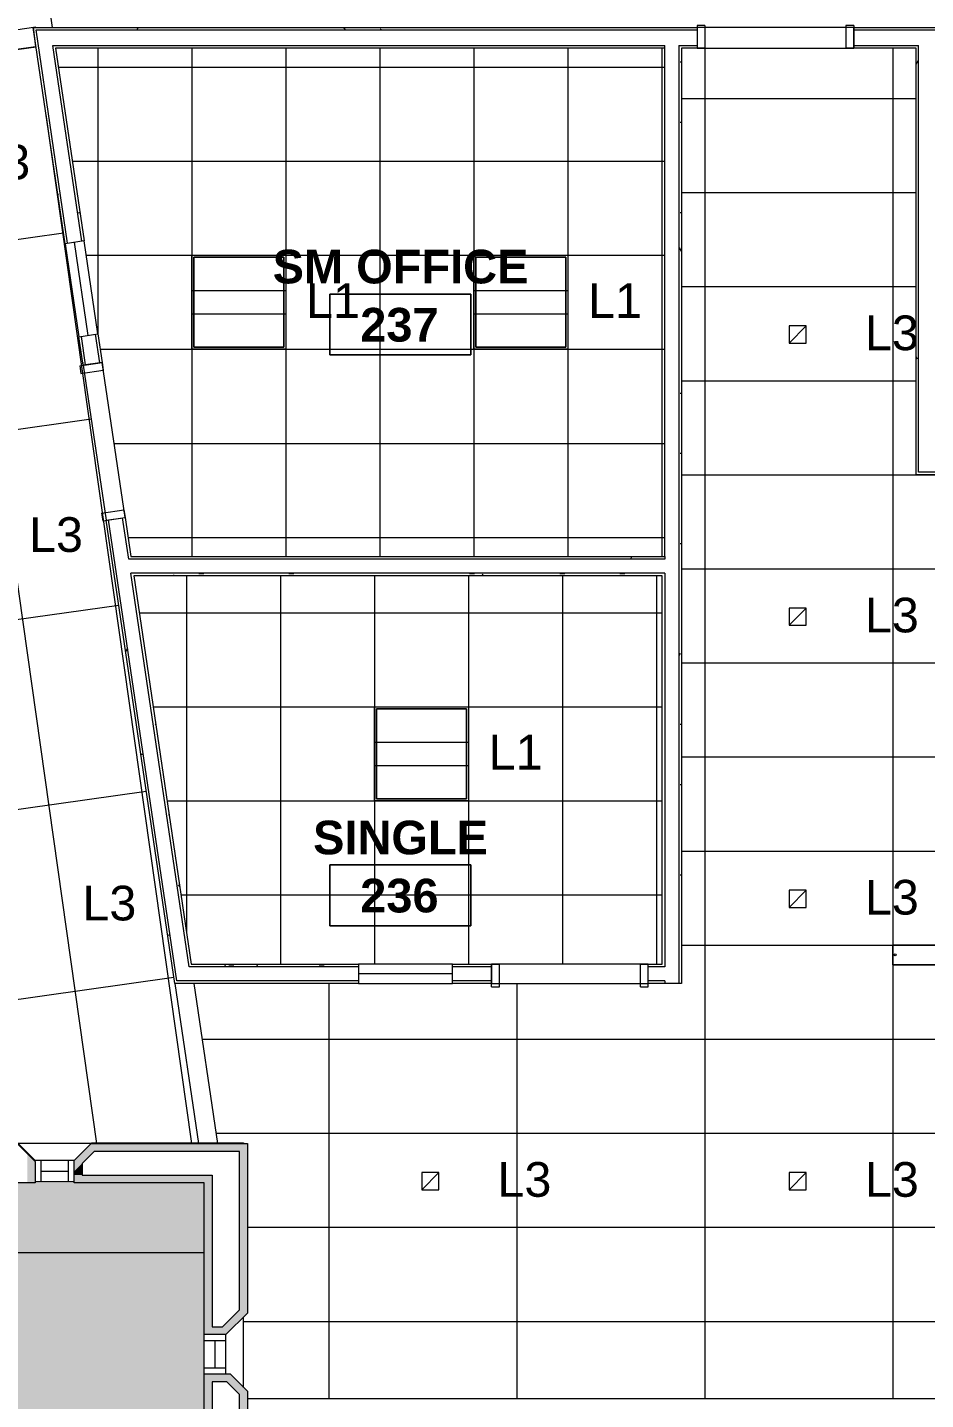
# Model space of a CAD drawing. Header units: inches. Extents: x 389 to 3083, y 11893 to 13691.
# Drawn here: x 1825.6 to 2054.9, y 12230.9 to 12581 of the extents above; entities that cross this region are included whole.
import ezdxf

# ---------------------------------------------------------------- set-up
doc = ezdxf.new("R2010")
doc.units = ezdxf.units.IN
doc.header["$MEASUREMENT"] = 0
for name, color, linetype, lineweight in [('X2$0$A-AREA-IDEN', 2, 'Continuous', 9), ('X2$0$A-CLNG', 13, 'Continuous', 13), ('X2$0$A-CLNG-PATT', 13, 'Continuous', 13), ('X2$0$A-DETL-GENF', 92, 'Continuous', 9), ('X2$0$A-DOOR', 31, 'Continuous', 13), ('X2$0$A-DOOR-FRAM', 31, 'Continuous', 20), ('X2$0$A-GLAZ', 151, 'Continuous', 13), ('X2$0$A-WALL', 113, 'Continuous', 13), ('X2$0$A-Wall-Extr', 7, 'Continuous', 9), ('X2$0$A-WALL-PATT', 111, 'Continuous', 13), ('X2$0$E-LITE-EQPM', 33, 'Continuous', 9), ('X2$0$E-LITE-EQPM-IDEN', 33, 'Continuous', 9), ('X2$0$I-WALL', 2, 'Continuous', 9), ('X2$0$Plaza America_Tower 1_2nd Floor -REVIT_dwg', 8, 'Continuous', 9)]:
    doc.layers.add(name, color=color, linetype=linetype, lineweight=lineweight)
doc.styles.add('X2$0$Arial_3', font='arial.ttf', dxfattribs={"height": 8.851796})
doc.styles.add('X2$0$Swis721 Lt BT_B', font='', dxfattribs={"height": 8.583975})
doc.styles.get('X2$0$Swis721 Lt BT_B').set_extended_font_data('Swis721 Lt BT', bold=True)
pattern_1 = [(0, (-24941.6016, 0), (30.72, 7.68), [1.267, -21.773, 1.267, -21.773, -122.88]), (0, (-24941.6016, 0), (30.72, 7.68), [-46.08, 1.267, -44.813, 1.267, -21.773, -53.76]), (0, (-24941.6016, 0), (30.72, 7.68), [-115.2, 1.267, -14.093, 1.267, -37.133]), (120, (-24930.0816, 3.84), (-22.0110751, 22.7643004), [1.267, -21.773, 1.267, -21.773, -122.88]), (120, (-24930.0816, 3.84), (-22.0110751, 22.7643004), [-46.08, 1.267, -44.813, 1.267, -21.773, -53.76]), (120, (-24930.0816, 3.84), (-22.0110751, 22.7643004), [-115.2, 1.267, -14.093, 1.267, -37.133]), (240, (-24926.2416, 19.2), (-8.7089249, -30.4443004), [1.267, -21.773, 1.267, -21.773, -122.88]), (240, (-24926.2416, 19.2), (-8.7089249, -30.4443004), [-46.08, 1.267, -44.813, 1.267, -21.773, -53.76]), (240, (-24926.2416, 19.2), (-8.7089249, -30.4443004), [-115.2, 1.267, -14.093, 1.267, -37.133])]

# ---------------------------------------------------------------- blocks, each defined once
blk = doc.blocks.new('X2$0$Plaza America_Tower 1_2nd Floor -REVIT_dwg-5250115-FIRST FLOOR')
at = {"layer": 'X2$0$A-GLAZ'}
for p, q in [((26769.11, 12291.67), (26769.11, 12291.94)), ((26779.11, 12291.93), (26769.11, 12291.93)), ((26770.61, 12291.93), (26770.61, 12286.44)), ((26777.61, 12291.93), (26777.61, 12286.44)), ((26770.61, 12289.18), (26777.61, 12289.18)), ((26779.11, 12286.43), (26769.11, 12286.43)), ((26812.32, 12237.47), (26812.32, 12247.47)), ((26812.32, 12245.97), (26817.81, 12245.97)), ((26815.06, 12238.97), (26815.06, 12245.97)), ((26812.32, 12238.97), (26817.81, 12238.97))]:
    blk.add_line(p, q, dxfattribs=at)
at = {"layer": 'X2$0$A-GLAZ', "flags": 128}
blk.add_lwpolyline([(26812.31, 12237.47), (26817.82, 12237.47), (26817.82, 12247.47)], dxfattribs=at)
at = {"layer": 'X2$0$A-Wall-Extr'}
for p, q in [((26591.31, 12268.44), (26812.31, 12268.44)), ((26812.32, 12237.47), (26817.82, 12237.47))]:
    blk.add_line(p, q, dxfattribs=at)
at = {"layer": 'X2$0$A-Wall-Extr', "flags": 128}
for points in [[(26730.91, 12291.92), (26735.41, 12296.42), (26764.61, 12296.42), (26769.11, 12291.93)], [(26783.41, 12296.23), (26783.61, 12296.43), (26822.31, 12296.43)], [(26783.41, 12296.23), (26783.61, 12296.43), (26822.31, 12296.43), (26822.31, 12296.23)]]:
    blk.add_lwpolyline(points, dxfattribs=at)
blk = doc.blocks.new('X2$0$Single Flush - OTJ_SOLIDFLUSH_ALUM-4900816-FIRST FLOOR')
at = {"layer": 'X2$0$A-DOOR-FRAM'}
for p, q in [((-20, -3.3125), (-20, 2.4375)), ((-20, 2.4375), (-18, 2.4375)), ((-18, -3.3125), (-18, 2.4375)), ((18.000004, -3.3125), (18.000004, 2.4375)), ((18.000004, 2.4375), (20.000004, 2.4375)), ((20.000004, -3.3125), (20.000004, 2.4375)), ((-20, -3.3125), (-18, -3.3125)), ((18.000004, -3.3125), (20.000004, -3.3125))]:
    blk.add_line(p, q, dxfattribs=at)
blk = doc.blocks.new('X2$0$Frameless opening with glazing - 24_ x 96_-4900874-FIRST FLOOR')
at = {"layer": 'X2$0$A-GLAZ'}
blk.add_line((-13.5, 0.0625), (10.5, 0.0625), dxfattribs=at)
blk = doc.blocks.new('X2$0$L-Ceiling Light - Linear Box - 2_x2_-4960925-FIRST FLOOR')
at = {"layer": 'X2$0$E-LITE-EQPM'}
for p, q in [((-12, -12), (-12, 12)), ((-12, 12), (12, 12)), ((-12, -12), (-12, 12)), ((-12, 12), (12, 12)), ((-11.5, -11.5), (-11.5, 11.5)), ((-11.5, 11.5), (11.5, 11.5)), ((11.5, 11.5), (-11.5, 11.5)), ((-11.5, 11.5), (-11.5, -11.5)), ((11.5, 11.5), (11.5, -11.5)), ((11.5, -11.5), (11.5, 11.5)), ((12, 12), (12, -12)), ((12, 12), (12, -12)), ((-12, 3), (12, 3)), ((-12, -3), (12, -3)), ((12, -12), (-12, -12)), ((12, -12), (-12, -12)), ((11.5, -11.5), (-11.5, -11.5)), ((-11.5, -11.5), (11.5, -11.5))]:
    blk.add_line(p, q, dxfattribs=at)
blk = doc.blocks.new('X2$0$Single Flush - OTJ_SOLIDFLUSH_ALUM-5159735-FIRST FLOOR')
at = {"layer": 'X2$0$A-DOOR-FRAM'}
for p, q in [((-20, -3.125), (-20, 2.625)), ((-20, 2.625), (-18, 2.625)), ((-18, -3.125), (-18, 2.625)), ((18.000004, -3.125), (18.000004, 2.625)), ((18.000004, 2.625), (20.000004, 2.625)), ((20.000004, -3.125), (20.000004, 2.625)), ((-20, -3.125), (-18, -3.125)), ((18.000004, -3.125), (20.000004, -3.125))]:
    blk.add_line(p, q, dxfattribs=at)
blk = doc.blocks.new('X2$0$Lighting-Pendant-Axis-Beam6-Flush-Direct-Acrylic - Lighting-Pendant-Axis-Beam6-Flush-Direct-Acrylic  8_ LENGTH-5206772-FIRST FLOOR')
at = {"layer": 'X2$0$A-DETL-GENF'}
for p, q in [((46.9375, 2.515625), (-46.9375, 2.515625)), ((-46.9375, 2.515625), (-46.9375, -2.515625)), ((-46.9375, 2.515625), (46.9375, 2.515625)), ((-46.9375, -2.515625), (-46.9375, 2.515625)), ((46.9375, -2.515625), (46.9375, 2.515625)), ((46.9375, 2.515625), (46.9375, -2.515625)), ((-46.9375, -2.515625), (46.9375, -2.515625)), ((46.9375, -2.515625), (-46.9375, -2.515625))]:
    blk.add_line(p, q, dxfattribs=at)
for centre in [(-46.3125, 0), (46.3125, 0)]:
    blk.add_circle(centre, 0.25, dxfattribs=at)
blk = doc.blocks.new('X2$0$L-Recessed Square Downlight - 4_-4552743-FIRST FLOOR')
at = {"layer": 'X2$0$E-LITE-EQPM'}
for p, q in [((-2.1875, -2.1875), (-2.1875, 2.1875)), ((-2.1875, 2.1875), (2.1875, 2.1875)), ((-2.1875, 2.1875), (2.1875, -2.1875)), ((2.1875, 2.1875), (2.1875, -2.1875)), ((2.1875, -2.1875), (-2.1875, -2.1875))]:
    blk.add_line(p, q, dxfattribs=at)
blk = doc.blocks.new('X2$0$Room Tag - Room Name and Number-3379422-FIRST FLOOR')
at = {"layer": 'X2$0$A-AREA-IDEN'}
for p, q in [((-0.1881, -0.1636), (-0.1881, -0.0018)), ((-0.1881, -0.0018), (0.1869, -0.0018)), ((0.1869, -0.0018), (-0.1881, -0.0018)), ((-0.1881, -0.0018), (-0.1881, -0.1636)), ((0.1869, -0.0018), (0.1869, -0.1636)), ((0.1869, -0.1636), (0.1869, -0.0018)), ((0.1869, -0.1636), (-0.1881, -0.1636)), ((-0.1881, -0.1636), (0.1869, -0.1636))]:
    blk.add_line(p, q, dxfattribs=at)

msp = doc.modelspace()

# ---------------------------------------------------------------- hatches: boundary and pattern name
at = {"layer": 'X2$0$A-CLNG-PATT'}
h = msp.add_hatch(dxfattribs=at)
h.set_pattern_fill('FP2_1', color=256, style=0, pattern_type=2)
h.set_pattern_definition(pattern_1)
h.paths.add_polyline_path([(1567.92, 12539.22), (1827.6, 12576.07), (1827.01, 12581.01), (1567.92, 12544.26), (1567.92, 12539.24)], flags=0)
at = {"layer": 'X2$0$A-DETL-GENF'}
msp.add_hatch(color=256, dxfattribs=at).paths.add_polyline_path([(1743.31, 11956.42), (1865.21, 11956.42), (1865.21, 11961.42), (1870, 11961.42), (1870, 12187.23), (1870.71, 12187.23), (1870.71, 12286.18), (1649.71, 12286.18), (1649.69, 12023.92), (1645.44, 12023.92), (1645.44, 12022.32), (1639.44, 12022.32), (1639.44, 12023.92), (1631.69, 12023.92), (1631.69, 12166.42), (1538.71, 12166.42), (1538.71, 11961.42), (1639.44, 11961.42), (1639.44, 11982.32), (1645.44, 11982.32), (1645.44, 11961.42), (1655.96, 11961.42), (1655.96, 11956.42)], flags=0)
at = {"layer": 'X2$0$A-WALL-PATT'}
h = msp.add_hatch(dxfattribs=at)
h.set_pattern_fill('FP2_1', color=256, style=0, pattern_type=2)
h.set_pattern_definition(pattern_1)
h.paths.add_polyline_path([(2036.52, 12580.36), (2052.43, 12580.36), (2052.43, 12580.98), (2036.52, 12580.98)], flags=0)
h.paths.add_polyline_path([(1827.7, 12580.36), (1996.52, 12580.36), (1996.52, 12580.98), (1827.04, 12580.98), (1827.14, 12580.36), (1827.6, 12580.36)], flags=0)
h = msp.add_hatch(dxfattribs=at)
h.set_pattern_fill('FP2_1', color=256, style=0, pattern_type=2)
h.set_pattern_definition(pattern_1)
h.paths.add_polyline_path([(1863.72, 12337.71), (1846.29, 12455.33), (1845.67, 12455.24), (1863.09, 12337.71), (1863.56, 12337.71)], flags=0)
h.paths.add_polyline_path([(1839.81, 12494.81), (1840.43, 12494.9), (1839.35, 12502.16), (1838.73, 12502.07), (1839.8, 12494.9)], flags=0)
h.paths.add_polyline_path([(1835.22, 12525.81), (1835.84, 12525.9), (1827.77, 12580.36), (1827.14, 12580.36), (1832.75, 12542.47)], flags=0)
h = msp.add_hatch(dxfattribs=at)
h.set_pattern_fill('FP2_1', color=256, style=0, pattern_type=2)
h.set_pattern_definition(pattern_1)
h.paths.add_polyline_path([(2354.38, 12580.36), (2358.63, 12580.36), (2358.62, 12580.98), (2052.43, 12580.98), (2052.43, 12580.36), (2351.69, 12580.36)], flags=0)
h = msp.add_hatch(dxfattribs=at)
h.set_pattern_fill('FP2_1', color=256, style=0, pattern_type=2)
h.set_pattern_definition(pattern_1)
h.paths.add_polyline_path([(1866.75, 12341.96), (1867.38, 12341.96), (1852.61, 12441.71), (1851.97, 12441.71), (1863.09, 12366.7)], flags=0)
h.paths.add_polyline_path([(1851.44, 12445.34), (1852.07, 12445.34), (1850.5, 12455.95), (1849.88, 12455.86), (1851.34, 12445.96)], flags=0)
h.paths.add_polyline_path([(1844.01, 12495.43), (1844.63, 12495.52), (1843.56, 12502.78), (1842.94, 12502.69), (1844, 12495.52)], flags=0)
h.paths.add_polyline_path([(1839.42, 12526.43), (1840.04, 12526.52), (1832.75, 12575.73), (1832.12, 12575.73), (1835.84, 12550.63)], flags=0)
h = msp.add_hatch(dxfattribs=at)
h.set_pattern_fill('FP2_1', color=256, style=0, pattern_type=2)
h.set_pattern_definition(pattern_1)
h.paths.add_polyline_path([(1991.9, 12445.96), (1992.52, 12445.96), (1992.52, 12575.73), (1991.9, 12575.73), (1991.9, 12466.86)], flags=0)
h = msp.add_hatch(dxfattribs=at)
h.set_pattern_fill('FP2_1', color=256, style=0, pattern_type=2)
h.set_pattern_definition(pattern_1)
h.paths.add_polyline_path([(2052.43, 12466.86), (2053.05, 12466.86), (2053.05, 12576.36), (2052.43, 12576.36), (2052.43, 12471.11)], flags=0)
h = msp.add_hatch(dxfattribs=at)
h.set_pattern_fill('FP2_1', color=256, style=0, pattern_type=2)
h.set_pattern_definition(pattern_1)
h.paths.add_polyline_path([(1852.07, 12445.34), (1988.27, 12445.34), (1988.27, 12445.96), (1851.98, 12445.96)], flags=0)
h.paths.add_polyline_path([(1991.9, 12445.34), (1992.52, 12445.34), (1992.52, 12445.96), (1991.9, 12445.96)], flags=0)
h = msp.add_hatch(dxfattribs=at)
h.set_pattern_fill('FP2_1', color=256, style=0, pattern_type=2)
h.set_pattern_definition(pattern_1)
h.paths.add_polyline_path([(1992.52, 12337.09), (1992.52, 12445.34), (1991.9, 12445.34), (1991.9, 12337.09)], flags=0)
h = msp.add_hatch(dxfattribs=at)
h.set_pattern_fill('FP2_1', color=256, style=0, pattern_type=2)
h.set_pattern_definition(pattern_1)
h.paths.add_polyline_path([(1852.7, 12441.09), (1988.27, 12441.09), (1988.27, 12441.71), (1852.61, 12441.71)], flags=0)
h = msp.add_hatch(dxfattribs=at)
h.set_pattern_fill('FP2_1', color=256, style=0, pattern_type=2)
h.set_pattern_definition(pattern_1)
h.paths.add_polyline_path([(1869.23, 12341.34), (1910.07, 12341.34), (1910.07, 12341.96), (1866.75, 12341.96), (1866.84, 12341.34), (1868.11, 12341.34)], flags=0)
h.paths.add_polyline_path([(1987.65, 12341.34), (1987.65, 12341.96), (1984.07, 12341.96), (1984.07, 12341.34), (1987.64, 12341.34)], flags=0)
h.paths.add_polyline_path([(1944.07, 12341.34), (1944.07, 12341.96), (1934.07, 12341.96), (1934.07, 12341.34)], flags=0)
for points in [[(1841.81, 12294.23), (1879.71, 12294.23), (1879.71, 12296.23), (1841.81, 12296.23), (1839.81, 12294.23)], [(1879.71, 12253.79), (1881.71, 12255.79), (1881.71, 12296.23), (1879.71, 12296.23), (1879.71, 12263.6)], [(1825.51, 12286.18), (1827.51, 12286.18), (1827.51, 12291.67), (1825.51, 12293.67), (1825.51, 12288.18)], [(1837.51, 12289.1), (1842.64, 12294.23), (1839.81, 12294.23), (1837.51, 12291.93), (1837.51, 12291.1)], [(1837.51, 12288.18), (1839.51, 12288.18), (1839.51, 12291.1), (1837.51, 12289.1)], [(1839.51, 12286.18), (1872.71, 12286.18), (1872.71, 12288.18), (1837.51, 12288.18), (1837.51, 12286.18)], [(1870.71, 12247.47), (1872.71, 12247.47), (1872.71, 12286.18), (1870.71, 12286.18), (1870.71, 12255.79)], [(1878.22, 12249.47), (1881.71, 12252.96), (1881.71, 12255.79), (1875.39, 12249.47)], [(1874.46, 12247.47), (1876.22, 12247.47), (1878.22, 12249.47), (1872.71, 12249.47), (1872.71, 12247.47)], [(1872.71, 12235.44), (1876.46, 12235.44), (1874.46, 12237.44), (1870.71, 12237.44), (1870.71, 12235.44)], [(1872.71, 12201.77), (1872.71, 12235.44), (1870.71, 12235.44), (1870.71, 12201.77)], [(1879.71, 12232.19), (1879.71, 12235.02), (1877.29, 12237.44), (1874.46, 12237.44), (1876.46, 12235.44)], [(1879.71, 12202.19), (1881.71, 12204.19), (1881.71, 12233.02), (1879.71, 12235.02), (1879.71, 12204.19)]]:
    msp.add_hatch(color=256, dxfattribs=at).paths.add_polyline_path(points, flags=0)

# ---------------------------------------------------------------- linework, layer by layer
at = {"layer": 'X2$0$A-CLNG'}
for p, q in [((1831.97, 12580.98), (1823.03, 12641.36)), ((1567.92, 12544.26), (1827.7, 12581.11)), ((1827.04, 12581.01), (1827.6, 12576.05)), ((1827.6, 12576.05), (1567.91, 12539.21)), ((1567.92, 12539.22), (1827.77, 12576.07)), ((1863.18, 12337.09), (1869.23, 12296.23)), ((1874.16, 12296.23), (1868.11, 12337.09)), ((1841.81, 12296.23), (1822.94, 12296.23)), ((1880.71, 12234.02), (1880.71, 12251.96)), ((2354.38, 12231.09), (1881.71, 12231.09))]:
    msp.add_line(p, q, dxfattribs=at)
at = {"layer": 'X2$0$A-CLNG-PATT'}
for p, q in [((1567.92, 12539.22), (1827.77, 12576.07)), ((1843.54, 12575.73), (1843.54, 12502.93)), ((1867.54, 12575.73), (1867.54, 12445.96)), ((1891.54, 12575.73), (1891.54, 12445.96)), ((1915.54, 12575.73), (1915.54, 12445.96)), ((1939.54, 12575.73), (1939.54, 12445.96)), ((1963.54, 12575.73), (1963.54, 12445.96)), ((1987.54, 12575.73), (1987.54, 12445.96)), ((1998.48, 12575.73), (1998.48, 12231.09)), ((2046.48, 12575.73), (2046.48, 12231.09)), ((1843.32, 12296.23), (1804.12, 12572.71)), ((1833.47, 12570.87), (1988.27, 12570.87)), ((1992.52, 12562.86), (2052.42, 12562.86)), ((1867.56, 12296.23), (1830.33, 12558.79)), ((1837.02, 12546.87), (1988.27, 12546.87)), ((1992.52, 12538.86), (2052.42, 12538.86)), ((1715.88, 12511.72), (1834.81, 12528.59)), ((1840.58, 12522.87), (1988.27, 12522.87)), ((1992.52, 12514.86), (2052.42, 12514.86)), ((1844.14, 12498.87), (1988.27, 12498.87)), ((1992.52, 12490.86), (2052.43, 12490.86)), ((1722.56, 12464.19), (1841.84, 12481.1)), ((1847.69, 12474.87), (1988.27, 12474.87)), ((1992.52, 12466.86), (2354.38, 12466.86)), ((1851.25, 12450.87), (1988.27, 12450.87)), ((1992.52, 12442.86), (2354.38, 12442.86)), ((1866.17, 12441.09), (1866.17, 12350.14)), ((1890.17, 12441.09), (1890.17, 12341.96)), ((1914.17, 12441.09), (1914.17, 12341.96)), ((1938.17, 12441.09), (1938.17, 12341.96)), ((1962.17, 12441.09), (1962.17, 12341.96)), ((1986.17, 12441.09), (1986.17, 12341.96)), ((1729.24, 12416.66), (1848.88, 12433.62)), ((1854.1, 12431.66), (1987.65, 12431.66)), ((1992.52, 12418.86), (2354.38, 12418.86)), ((1857.65, 12407.66), (1987.65, 12407.66)), ((1992.52, 12394.86), (2354.38, 12394.86)), ((1735.92, 12369.12), (1855.91, 12386.14)), ((1861.21, 12383.66), (1987.65, 12383.66)), ((1992.52, 12370.86), (2354.38, 12370.86)), ((1864.76, 12359.66), (1987.65, 12359.66)), ((1992.52, 12346.86), (2046.48, 12346.86)), ((1567.92, 12296.82), (1862.95, 12338.66)), ((1902.48, 12337.09), (1902.48, 12231.09)), ((1950.48, 12337.09), (1950.48, 12231.09)), ((1870.22, 12322.86), (2354.38, 12322.86)), ((1873.77, 12298.86), (2354.38, 12298.86)), ((1881.71, 12274.86), (2354.38, 12274.86)), ((1880.71, 12250.86), (2354.38, 12250.86))]:
    msp.add_line(p, q, dxfattribs=at)
at = {"layer": 'X2$0$A-WALL'}
for p, q in [((1827.77, 12580.36), (1996.52, 12580.36)), ((1835.84, 12525.9), (1827.77, 12580.36)), ((2036.52, 12580.36), (2358.63, 12580.36)), ((1832.02, 12576.36), (1988.27, 12576.36)), ((1839.42, 12526.43), (1832.02, 12576.36)), ((1988.27, 12575.73), (1988.27, 12576.36)), ((1991.9, 12576.36), (1996.52, 12576.36)), ((1991.9, 12576.36), (1991.9, 12337.09)), ((2036.52, 12576.36), (2053.05, 12576.36)), ((2053.05, 12467.48), (2053.05, 12576.36)), ((1840.43, 12494.9), (1839.35, 12502.16)), ((1844.01, 12495.43), (1842.94, 12502.69)), ((2099.3, 12467.48), (2053.05, 12467.48)), ((1851.44, 12445.34), (1849.88, 12455.86)), ((1863.72, 12337.71), (1846.29, 12455.33)), ((1988.27, 12445.34), (1851.44, 12445.34)), ((1988.27, 12445.96), (1988.27, 12445.34)), ((1866.84, 12341.34), (1851.97, 12441.71)), ((1988.27, 12441.71), (1851.97, 12441.71)), ((1988.27, 12441.71), (1988.27, 12341.34)), ((1910.07, 12341.34), (1866.84, 12341.34)), ((1944.07, 12341.34), (1934.07, 12341.34)), ((1988.27, 12341.34), (1984.07, 12341.34)), ((1910.07, 12337.71), (1863.72, 12337.71)), ((1944.07, 12337.71), (1934.07, 12337.71)), ((1988.27, 12337.71), (1984.07, 12337.71)), ((1988.27, 12337.71), (1988.27, 12337.09))]:
    msp.add_line(p, q, dxfattribs=at)
at = {"layer": 'X2$0$I-WALL'}
for p, q in [((1827.04, 12580.98), (1996.52, 12580.98)), ((1835.22, 12525.81), (1827.04, 12580.98)), ((1996.52, 12580.98), (1996.52, 12575.73)), ((2036.52, 12580.98), (1996.52, 12580.98)), ((2036.52, 12575.73), (2036.52, 12580.98)), ((2036.52, 12580.98), (2359.26, 12580.98)), ((1988.27, 12575.73), (1832.75, 12575.73)), ((1832.75, 12575.73), (1840.04, 12526.52)), ((1988.27, 12445.96), (1988.27, 12575.73)), ((1996.52, 12575.73), (1992.52, 12575.73)), ((1992.52, 12575.73), (1992.52, 12337.09)), ((1996.52, 12575.73), (2036.52, 12575.73)), ((2052.43, 12575.73), (2036.52, 12575.73)), ((2052.43, 12466.86), (2052.43, 12575.73)), ((1840.04, 12526.52), (1835.22, 12525.81)), ((1835.22, 12525.81), (1838.73, 12502.07)), ((1843.56, 12502.78), (1840.04, 12526.52)), ((1838.73, 12502.07), (1843.56, 12502.78)), ((1839.81, 12494.81), (1838.73, 12502.07)), ((1843.56, 12502.78), (1844.63, 12495.52)), ((1844.63, 12495.52), (1839.81, 12494.81)), ((1839.81, 12494.81), (1845.67, 12455.24)), ((1850.5, 12455.95), (1844.63, 12495.52)), ((2099.3, 12466.86), (2052.43, 12466.86)), ((1845.67, 12455.24), (1850.5, 12455.95)), ((1850.5, 12455.95), (1851.98, 12445.96)), ((1863.18, 12337.09), (1845.67, 12455.24)), ((1851.98, 12445.96), (1988.27, 12445.96)), ((1852.7, 12441.09), (1867.38, 12341.96)), ((1987.65, 12441.09), (1852.7, 12441.09)), ((1987.65, 12341.96), (1987.65, 12441.09)), ((1867.38, 12341.96), (1910.07, 12341.96)), ((1910.07, 12341.96), (1910.07, 12337.09)), ((1934.07, 12341.96), (1910.07, 12341.96)), ((1934.07, 12341.96), (1944.07, 12341.96)), ((1934.07, 12337.09), (1934.07, 12341.96)), ((1944.07, 12341.96), (1944.07, 12337.09)), ((1984.07, 12341.96), (1944.07, 12341.96)), ((1984.07, 12341.96), (1987.65, 12341.96)), ((1984.07, 12337.09), (1984.07, 12341.96)), ((1910.07, 12337.09), (1863.18, 12337.09)), ((1910.07, 12337.09), (1934.07, 12337.09)), ((1944.07, 12337.09), (1934.07, 12337.09)), ((1944.07, 12337.09), (1984.07, 12337.09)), ((1992.52, 12337.09), (1984.07, 12337.09)), ((1822.94, 12296.23), (1827.51, 12291.67)), ((1837.51, 12291.93), (1841.81, 12296.23)), ((1841.81, 12296.23), (1881.71, 12296.23)), ((1881.71, 12296.23), (1881.71, 12252.96)), ((1827.51, 12291.67), (1827.51, 12286.18)), ((1837.51, 12286.18), (1837.51, 12291.93)), ((1842.64, 12294.23), (1839.51, 12291.1)), ((1879.71, 12294.23), (1842.64, 12294.23)), ((1879.71, 12253.79), (1879.71, 12294.23)), ((1839.51, 12291.1), (1839.51, 12288.18)), ((1839.51, 12288.18), (1872.71, 12288.18)), ((1872.71, 12288.18), (1872.71, 12249.47)), ((1827.51, 12286.18), (1789.31, 12286.18)), ((1870.71, 12286.18), (1837.51, 12286.18)), ((1870.71, 12247.47), (1870.71, 12286.18)), ((1875.39, 12249.47), (1879.71, 12253.79)), ((1881.71, 12252.96), (1876.22, 12247.47)), ((1872.71, 12249.47), (1875.39, 12249.47)), ((1876.22, 12247.47), (1870.71, 12247.47)), ((1870.71, 12237.44), (1877.29, 12237.44)), ((1870.71, 12199.77), (1870.71, 12237.44)), ((1876.46, 12235.44), (1872.71, 12235.44)), ((1872.71, 12235.44), (1872.71, 12201.77)), ((1879.71, 12232.19), (1876.46, 12235.44)), ((1877.29, 12237.44), (1881.71, 12233.02)), ((1879.71, 12205.02), (1879.71, 12232.19)), ((1881.71, 12233.02), (1881.71, 12204.19))]:
    msp.add_line(p, q, dxfattribs=at)

# ---------------------------------------------------------------- block references
at = {"layer": 'X2$0$A-AREA-IDEN', "xscale": 95.99999999999994, "yscale": 95.99999999999994, "zscale": 95.99999999999994}
for p in [(1920.81, 12513.12), (1920.81, 12367.47)]:
    msp.add_blockref('X2$0$Room Tag - Room Name and Number-3379422-FIRST FLOOR', p, dxfattribs=at)
at = {"layer": 'X2$0$A-DOOR'}
for name, p, rotation in [('X2$0$Single Flush - OTJ_SOLIDFLUSH_ALUM-5159735-FIRST FLOOR', (2016.52, 12578.36), 180), ('X2$0$Single Flush - OTJ_SOLIDFLUSH_ALUM-4900816-FIRST FLOOR', (1845.15, 12475.38), 278.4276827346337)]:
    msp.add_blockref(name, p, dxfattribs=dict(at, rotation=rotation))
msp.add_blockref('X2$0$Single Flush - OTJ_SOLIDFLUSH_ALUM-4900816-FIRST FLOOR', (1964.07, 12339.53), dxfattribs=at)
at = {"layer": 'X2$0$A-GLAZ', "rotation": 98.42768273463366}
msp.add_blockref('X2$0$Frameless opening with glazing - 24_ x 96_-4900874-FIRST FLOOR', (1839.17, 12515.78), dxfattribs=at)
at = {"layer": 'X2$0$A-GLAZ'}
msp.add_blockref('X2$0$Frameless opening with glazing - 24_ x 96_-4900874-FIRST FLOOR', (1923.57, 12339.53), dxfattribs=at)
at = {"layer": 'X2$0$E-LITE-EQPM'}
for name, p in [('X2$0$L-Ceiling Light - Linear Box - 2_x2_-4960925-FIRST FLOOR', (1879.54, 12510.87)), ('X2$0$L-Ceiling Light - Linear Box - 2_x2_-4960925-FIRST FLOOR', (1951.54, 12510.87)), ('X2$0$L-Ceiling Light - Linear Box - 2_x2_-4960925-FIRST FLOOR', (1926.17, 12395.65)), ('X2$0$Lighting-Pendant-Axis-Beam6-Flush-Direct-Acrylic - Lighting-Pendant-Axis-Beam6-Flush-Direct-Acrylic  8_ LENGTH-5206772-FIRST FLOOR', (2093.41, 12344.34))]:
    msp.add_blockref(name, p, dxfattribs=at)
at = {"layer": 'X2$0$E-LITE-EQPM', "extrusion": (0, 0, -1), "rotation": 180}
for p in [(-2022.23, 12502.64), (-2022.23, 12430.64), (-2022.23, 12358.64), (-1928.41, 12286.64), (-2022.23, 12286.64)]:
    msp.add_blockref('X2$0$L-Recessed Square Downlight - 4_-4552743-FIRST FLOOR', p, dxfattribs=at)
at = {"layer": 'X2$0$Plaza America_Tower 1_2nd Floor -REVIT_dwg'}
msp.add_blockref('X2$0$Plaza America_Tower 1_2nd Floor -REVIT_dwg-5250115-FIRST FLOOR', (-24941.6, 0), dxfattribs=at)

# ---------------------------------------------------------------- texts
at = {"layer": 'X2$0$A-AREA-IDEN', "char_height": 8.584, "attachment_point": 2, "line_spacing_factor": 0.998538, "style": 'X2$0$Swis721 Lt BT_B'}
for s, insert, width in [('SM OFFICE', (1920.82, 12524.26), 73.872), ('237', (1920.53, 12509.43), 23.004), ('SINGLE', (1920.82, 12378.6), 49.464), ('236', (1920.53, 12363.78), 23.004)]:
    msp.add_mtext(s, dxfattribs=dict(at, insert=insert, width=width))
at = {"layer": 'X2$0$E-LITE-EQPM-IDEN', "char_height": 8.852, "width": 16.416, "attachment_point": 2, "line_spacing_factor": 0.938532, "style": 'X2$0$Arial_3'}
for s, insert in [('L3', (1819.38, 12551.07)), ('L1', (1903.57, 12515.72)), ('L1', (1975.57, 12515.72)), ('L3', (2046.26, 12507.49)), ('L3', (1832.86, 12456.02)), ('L3', (2046.26, 12435.49)), ('L1', (1950.2, 12400.5)), ('L3', (1846.49, 12362)), ('L3', (2046.26, 12363.49)), ('L3', (1952.45, 12291.49)), ('L3', (2046.26, 12291.49))]:
    msp.add_mtext(s, dxfattribs=dict(at, insert=insert))

doc.saveas('drawing.dxf')
